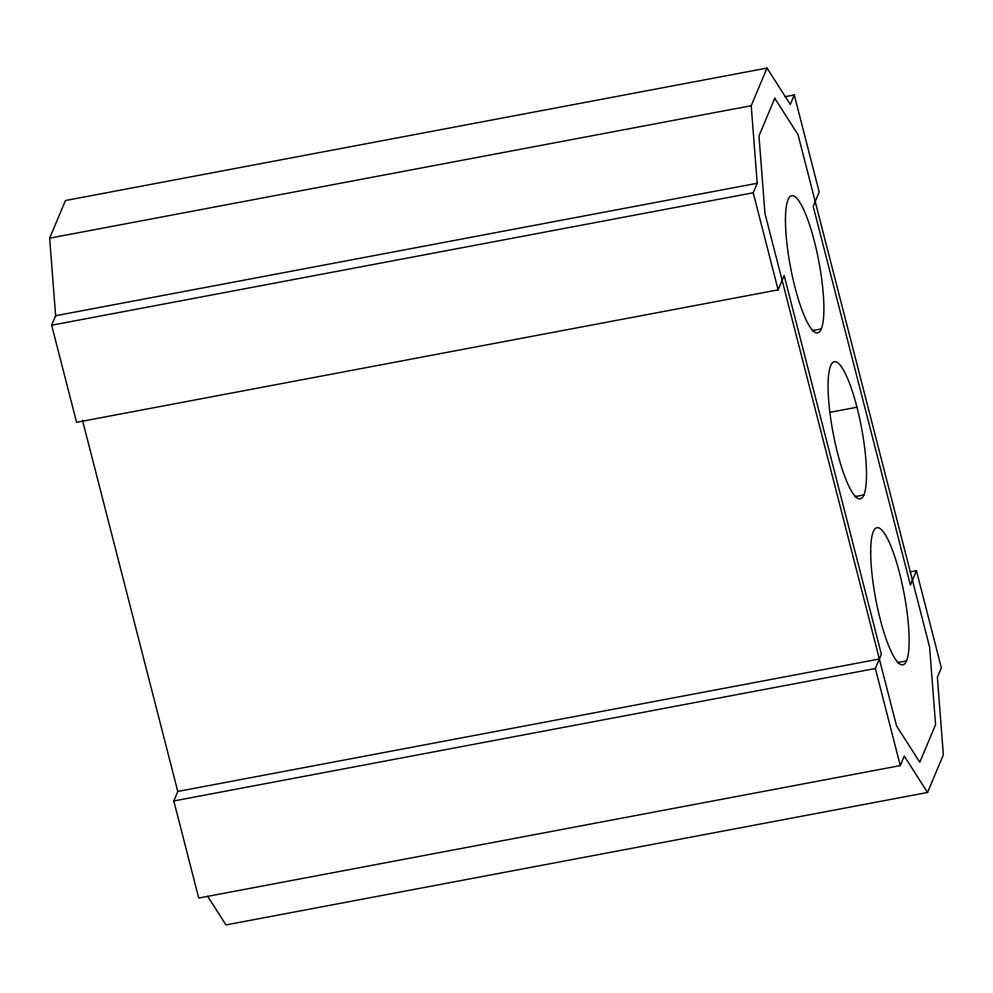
<?xml version="1.0" encoding="UTF-8"?>
<svg xmlns="http://www.w3.org/2000/svg" width="993" height="993" viewBox="0 0 993 993"><rect width="100%" height="100%" fill="white"/><g stroke="black" fill="none" stroke-linecap="round" stroke-linejoin="round"><path stroke-width="1.49" d="M82.493 420.312L177.784 791.458L173.8 800.954L198.724 898.044L900.291 765.591L875.367 668.5L881.374 654.176L784.16 275.533L778.14 289.857L76.573 422.31L51.648 325.22L55.633 315.724L49.65 238.159L65.451 200.524L767.018 68.07L790.291 104.464L794.276 94.956L785.14 96.681M778.14 289.857L753.215 192.766L757.2 183.271L751.217 105.705L767.018 68.07M910.333 571.844L916.427 570.69L910.407 585.014L813.193 206.37L819.2 192.046L794.276 94.956M900.291 765.591L904.275 756.083L927.549 792.476L225.982 924.93L207.698 896.344M927.549 792.476L943.35 754.841L937.367 677.276L941.352 667.78L916.427 570.69M49.65 238.159L751.217 105.705M55.633 315.724L757.2 183.271M51.648 325.22L753.215 192.766M812.249 330.632L821.261 328.931M829.925 412.331L856.959 407.217A69.795 14.448 79.3 0 1 856.822 497.778A69.795 14.448 79.3 0 1 828.075 385.818A69.795 14.448 79.3 0 1 856.959 407.217M854.874 496.624L863.885 494.924M177.784 791.458L879.351 659.004M897.486 662.604L906.497 660.904M173.8 800.954L875.367 668.5M774.776 98.282L758.975 135.917L764.958 213.47L896.53 725.883L919.791 762.264L935.592 724.629L929.609 647.076L798.037 134.663L774.776 98.282M785.451 219.825A69.795 14.448 79.3 0 0 814.198 331.799A69.795 14.448 79.3 0 0 814.347 241.237A69.795 14.448 79.3 0 0 785.451 219.825M870.687 551.798A69.795 14.448 79.3 0 0 899.435 663.771A69.795 14.448 79.3 0 0 899.584 573.209A69.795 14.448 79.3 0 0 870.687 551.798"/></g></svg>
